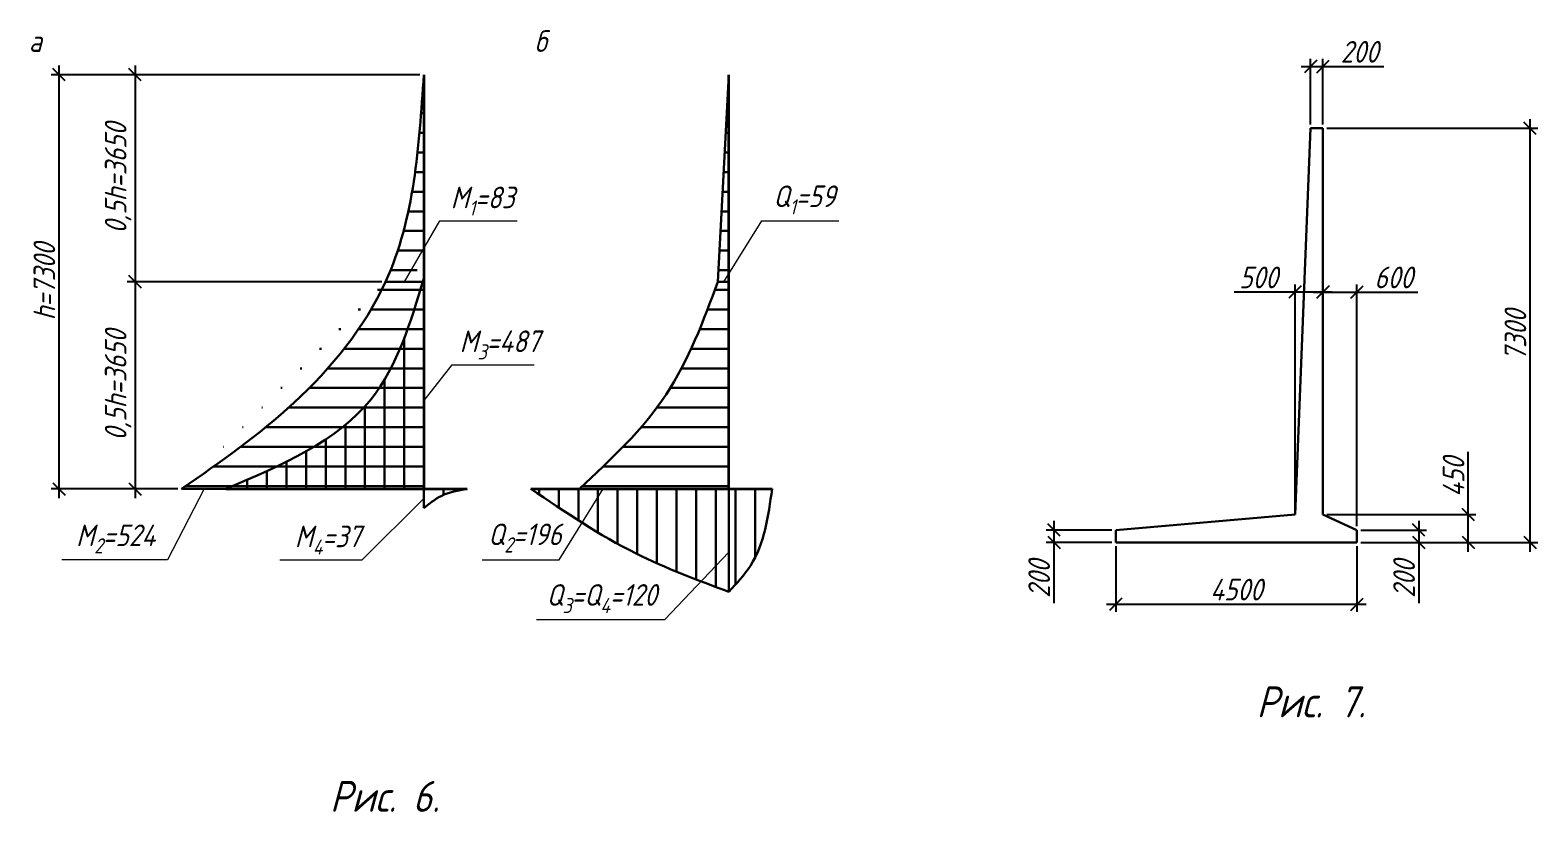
# Model space of a CAD drawing. Header units: millimetres. Extents: x -1004 to 900128, y -352756 to 107728.
# Drawn here: x 259835 to 284213, y 47096 to 59743 of the extents above; entities that cross this region are included whole.
import ezdxf

# ---------------------------------------------------------------- set-up
doc = ezdxf.new("R2010")
doc.units = ezdxf.units.MM
for name, color, linetype, lineweight in [('basic', 95, 'Continuous', 30), ('size', 45, 'Continuous', 20), ('text', 13, 'Continuous', 20), ('thick', 42, 'Continuous', 35), ('thin', 153, 'Continuous', 18)]:
    doc.layers.add(name, color=color, linetype=linetype, lineweight=lineweight)
doc.styles.add('Structures', font='isocpeur.ttf', dxfattribs={"width": 0.85, "oblique": 15})
doc.styles.add('structures 5', font='isocpeur.ttf', dxfattribs={"width": 0.85, "oblique": 15, "height": 5})
doc.dimstyles.new('structures 3.5', dxfattribs={"dimtxt": 3.5, "dimasz": 2, "dimexe": 1.25, "dimexo": 0.625, "dimtad": 1, "dimtxsty": 'Structures', "dimblk": 'OBLIQUE', "dimcen": 2.5, "dimdle": 1.5, "dimadec": 0, "dimazin": 0, "dimtfac": 1, "dimtmove": 0, "dimatfit": 3, "dimfxl": 1, "dimarcsym": 0})
pattern_1 = [(90, (170951.2998704723, 47286.32140285315), (-317.5, 0), [])]

# ---------------------------------------------------------------- blocks, each defined once
blk = doc.blocks.new('_Oblique')
at = {"color": 0, "linetype": 'ByBlock', "lineweight": -2}
blk.add_line((-0.5, -0.5), (0.5, 0.5), dxfattribs=at)
blk = doc.blocks.new('*D392')
at = {"layer": 'Defpoints', "color": 0, "transparency": 16777216}
for p in [(260302.4312409795, 59021.77006808444), (266199.5604288899, 59021.77006808444), (262284.5604288899, 52321.77006808444)]:
    blk.add_point(p, dxfattribs=at)
at = {"layer": 'size', "color": 0, "lineweight": -2, "transparency": 16777216}
for p, q in [((266137.0604288899, 59021.77006808444), (260177.4312409795, 59021.77006808444)), ((260302.4312409795, 52171.77006808444), (260302.4312409795, 59171.77006808444)), ((262222.0604288899, 52321.77006808444), (260177.4312409795, 52321.77006808444))]:
    blk.add_line(p, q, dxfattribs=at)
at = {"layer": 'size', "color": 0, "lineweight": -2, "transparency": 16777216, "xscale": 200, "yscale": 200, "zscale": 200}
for p, rotation in [((260302.4312409795, 59021.77006808444), 90), ((260302.4312409795, 52321.77006808444), 270)]:
    blk.add_blockref('_Oblique', p, dxfattribs=dict(at, rotation=rotation))
at = {"layer": 'size', "color": 0, "transparency": 16777216, "insert": (260064.9312409795, 55671.77006808435), "char_height": 350, "attachment_point": 5, "rotation": 90, "style": 'Structures'}
blk.add_mtext('h=7300', dxfattribs=at)
blk = doc.blocks.new('*D382')
at = {"layer": 'Defpoints', "color": 0, "transparency": 16777216}
for p in [(266199.5604288899, 59021.77006808444), (261531.2998704732, 55671.77006808444), (265581.5604288899, 55671.77006808444)]:
    blk.add_point(p, dxfattribs=at)
at = {"layer": 'size', "color": 0, "lineweight": -2, "transparency": 16777216}
for p, q in [((266137.0604288899, 59021.77006808444), (261406.2998704732, 59021.77006808444)), ((261531.2998704732, 59171.77006808444), (261531.2998704732, 55521.77006808444)), ((265519.0604288899, 55671.77006808444), (261406.2998704732, 55671.77006808444))]:
    blk.add_line(p, q, dxfattribs=at)
at = {"layer": 'size', "color": 0, "lineweight": -2, "transparency": 16777216, "xscale": 200, "yscale": 200, "zscale": 200}
for p, rotation in [((261531.2998704732, 59021.77006808444), 90), ((261531.2998704732, 55671.77006808444), 270)]:
    blk.add_blockref('_Oblique', p, dxfattribs=dict(at, rotation=rotation))
at = {"layer": 'size', "color": 0, "transparency": 16777216, "insert": (261258.7998704731, 57346.77006808435), "char_height": 350, "attachment_point": 5, "rotation": 90, "style": 'Structures'}
blk.add_mtext('0,5h=3650', dxfattribs=at)
blk = doc.blocks.new('*D383')
at = {"layer": 'Defpoints', "color": 0, "transparency": 16777216}
for p in [(262121.2998704726, 55671.77006808444), (261531.2998704731, 52321.77006808444), (262284.5604288899, 52321.77006808444)]:
    blk.add_point(p, dxfattribs=at)
at = {"layer": 'size', "color": 0, "lineweight": -2, "transparency": 16777216}
for p, q in [((262058.7998704726, 55671.77006808444), (261406.2998704731, 55671.77006808444)), ((261531.2998704731, 55821.77006808444), (261531.2998704731, 52171.77006808444)), ((262222.0604288899, 52321.77006808444), (261406.2998704731, 52321.77006808444))]:
    blk.add_line(p, q, dxfattribs=at)
at = {"layer": 'size', "color": 0, "lineweight": -2, "transparency": 16777216, "xscale": 200, "yscale": 200, "zscale": 200}
for p, rotation in [((261531.2998704731, 55671.77006808444), 90), ((261531.2998704731, 52321.77006808444), 270)]:
    blk.add_blockref('_Oblique', p, dxfattribs=dict(at, rotation=rotation))
at = {"layer": 'size', "color": 0, "transparency": 16777216, "insert": (261258.799870473, 53996.77006808435), "char_height": 350, "attachment_point": 5, "rotation": 90, "style": 'Structures'}
blk.add_mtext('0,5h=3650', dxfattribs=at)
blk = doc.blocks.new('*D384')
at = {"layer": 'Defpoints', "color": 0, "transparency": 16777216}
for p in [(281287.5080680571, 51654.95202878484), (281287.5080680571, 51454.95202878484), (282287.5080680573, 51454.95202878484)]:
    blk.add_point(p, dxfattribs=at)
at = {"layer": 'size', "color": 0, "lineweight": -2, "transparency": 16777216}
for p, q in [((282287.5080680573, 51804.95202878484), (282287.5080680573, 51454.95202878484)), ((281350.0080680571, 51654.95202878484), (282412.5080680573, 51654.95202878484)), ((281350.0080680571, 51454.95202878484), (282412.5080680573, 51454.95202878484)), ((282287.5080680573, 51454.95202878484), (282287.5080680573, 50470.91981143395))]:
    blk.add_line(p, q, dxfattribs=at)
at = {"layer": 'size', "color": 0, "lineweight": -2, "transparency": 16777216, "xscale": 200, "yscale": 200, "zscale": 200}
for p, rotation in [((282287.5080680573, 51654.95202878484), 90), ((282287.5080680573, 51454.95202878484), 270)]:
    blk.add_blockref('_Oblique', p, dxfattribs=dict(at, rotation=rotation))
at = {"layer": 'size', "color": 0, "transparency": 16777216, "insert": (282050.0080680572, 50862.9359201093), "char_height": 350, "attachment_point": 5, "rotation": 90, "style": 'Structures'}
blk.add_mtext('200', dxfattribs=at)
blk = doc.blocks.new('*D385')
at = {"layer": 'Defpoints', "color": 0, "transparency": 16777216}
for p in [(277387.508068057, 51454.95202878481), (281287.508068057, 51454.95202878481), (281287.508068057, 50454.95202878481)]:
    blk.add_point(p, dxfattribs=at)
at = {"layer": 'size', "color": 0, "lineweight": -2, "transparency": 16777216}
for p, q in [((277387.508068057, 51392.45202878481), (277387.508068057, 50329.95202878481)), ((281287.508068057, 51392.45202878481), (281287.508068057, 50329.95202878481)), ((277237.508068057, 50454.95202878481), (281437.508068057, 50454.95202878481))]:
    blk.add_line(p, q, dxfattribs=at)
at = {"layer": 'size', "color": 0, "lineweight": -2, "transparency": 16777216, "xscale": 200, "yscale": 200, "zscale": 200, "rotation": 180}
blk.add_blockref('_Oblique', (277387.508068057, 50454.95202878481), dxfattribs=at)
at = {"layer": 'size', "color": 0, "lineweight": -2, "transparency": 16777216, "xscale": 200, "yscale": 200, "zscale": 200}
blk.add_blockref('_Oblique', (281287.508068057, 50454.95202878481), dxfattribs=at)
at = {"layer": 'size', "color": 0, "transparency": 16777216, "insert": (279337.508068057, 50692.45202878481), "char_height": 350, "attachment_point": 5, "style": 'Structures'}
blk.add_mtext('4500', dxfattribs=at)
blk = doc.blocks.new('*D386')
at = {"layer": 'Defpoints', "color": 0, "transparency": 16777216}
for p in [(276387.5080680573, 51454.95202878484), (277387.5080680571, 51654.95202878484), (277387.5080680571, 51454.95202878484)]:
    blk.add_point(p, dxfattribs=at)
at = {"layer": 'size', "color": 0, "lineweight": -2, "transparency": 16777216}
for p, q in [((276387.5080680573, 51804.95202878484), (276387.5080680573, 51454.95202878484)), ((277325.0080680571, 51654.95202878484), (276262.5080680573, 51654.95202878484)), ((277325.0080680571, 51454.95202878484), (276262.5080680573, 51454.95202878484)), ((276387.5080680573, 51454.95202878484), (276387.5080680573, 50470.91981143395))]:
    blk.add_line(p, q, dxfattribs=at)
at = {"layer": 'size', "color": 0, "lineweight": -2, "transparency": 16777216, "xscale": 200, "yscale": 200, "zscale": 200}
for p, rotation in [((276387.5080680573, 51654.95202878484), 90), ((276387.5080680573, 51454.95202878484), 270)]:
    blk.add_blockref('_Oblique', p, dxfattribs=dict(at, rotation=rotation))
at = {"layer": 'size', "color": 0, "transparency": 16777216, "insert": (276150.0080680572, 50862.93592010931), "char_height": 350, "attachment_point": 5, "rotation": 90, "style": 'Structures'}
blk.add_mtext('200', dxfattribs=at)
blk = doc.blocks.new('*D387')
at = {"layer": 'Defpoints', "color": 0, "transparency": 16777216}
for p in [(280737.5080680571, 51904.95202878484), (283087.5080680573, 51904.95202878484), (281287.5080680571, 51454.95202878484)]:
    blk.add_point(p, dxfattribs=at)
at = {"layer": 'size', "color": 0, "lineweight": -2, "transparency": 16777216}
for p, q in [((283087.5080680573, 51904.95202878484), (283087.5080680573, 52918.73424613573)), ((280800.0080680571, 51904.95202878484), (283212.5080680573, 51904.95202878484)), ((283087.5080680573, 51304.95202878484), (283087.5080680573, 51904.95202878484)), ((281350.0080680571, 51454.95202878484), (283212.5080680573, 51454.95202878484))]:
    blk.add_line(p, q, dxfattribs=at)
at = {"layer": 'size', "color": 0, "lineweight": -2, "transparency": 16777216, "xscale": 200, "yscale": 200, "zscale": 200}
for p, rotation in [((283087.5080680573, 51904.95202878484), 90), ((283087.5080680573, 51454.95202878484), 270)]:
    blk.add_blockref('_Oblique', p, dxfattribs=dict(at, rotation=rotation))
at = {"layer": 'size', "color": 0, "transparency": 16777216, "insert": (282850.0080680572, 52511.84313746019), "char_height": 350, "attachment_point": 5, "rotation": 90, "style": 'Structures'}
blk.add_mtext('450', dxfattribs=at)
blk = doc.blocks.new('*D388')
at = {"layer": 'Defpoints', "color": 0, "transparency": 16777216}
for p in [(280737.5080680571, 58154.95202878484), (284087.5080680575, 58154.95202878484), (281287.5080680571, 51454.95202878484)]:
    blk.add_point(p, dxfattribs=at)
at = {"layer": 'size', "color": 0, "lineweight": -2, "transparency": 16777216}
for p, q in [((284087.5080680575, 51304.95202878484), (284087.5080680575, 58304.95202878484)), ((280800.0080680571, 58154.95202878484), (284212.5080680575, 58154.95202878484)), ((281350.0080680571, 51454.95202878484), (284212.5080680575, 51454.95202878484))]:
    blk.add_line(p, q, dxfattribs=at)
at = {"layer": 'size', "color": 0, "lineweight": -2, "transparency": 16777216, "xscale": 200, "yscale": 200, "zscale": 200}
for p, rotation in [((284087.5080680575, 58154.95202878484), 90), ((284087.5080680575, 51454.95202878484), 270)]:
    blk.add_blockref('_Oblique', p, dxfattribs=dict(at, rotation=rotation))
at = {"layer": 'size', "color": 0, "transparency": 16777216, "insert": (283850.0080680575, 54804.95202878475), "char_height": 350, "attachment_point": 5, "rotation": 90, "style": 'Structures'}
blk.add_mtext('7300', dxfattribs=at)
blk = doc.blocks.new('*D389')
at = {"layer": 'Defpoints', "color": 0, "transparency": 16777216}
for p in [(281287.508068057, 55504.95202878481), (280737.508068057, 51904.95202878481), (281287.508068057, 51654.95202878481)]:
    blk.add_point(p, dxfattribs=at)
at = {"layer": 'size', "color": 0, "lineweight": -2, "transparency": 16777216}
for p, q in [((280737.508068057, 51967.45202878481), (280737.508068057, 55629.95202878481)), ((281287.508068057, 51717.45202878481), (281287.508068057, 55629.95202878481)), ((280587.508068057, 55504.95202878481), (281287.508068057, 55504.95202878481)), ((281287.508068057, 55504.95202878481), (282271.5402854079, 55504.95202878481))]:
    blk.add_line(p, q, dxfattribs=at)
at = {"layer": 'size', "color": 0, "lineweight": -2, "transparency": 16777216, "xscale": 200, "yscale": 200, "zscale": 200, "rotation": 180}
blk.add_blockref('_Oblique', (280737.508068057, 55504.95202878481), dxfattribs=at)
at = {"layer": 'size', "color": 0, "lineweight": -2, "transparency": 16777216, "xscale": 200, "yscale": 200, "zscale": 200}
blk.add_blockref('_Oblique', (281287.508068057, 55504.95202878481), dxfattribs=at)
at = {"layer": 'size', "color": 0, "transparency": 16777216, "insert": (281879.5241767325, 55742.45202878481), "char_height": 350, "attachment_point": 5, "style": 'Structures'}
blk.add_mtext('600', dxfattribs=at)
blk = doc.blocks.new('*D390')
at = {"layer": 'Defpoints', "color": 0, "transparency": 16777216}
for p in [(280287.508068057, 55504.95202878481), (280287.508068057, 51904.95202878481), (280737.508068057, 51904.95202878481)]:
    blk.add_point(p, dxfattribs=at)
at = {"layer": 'size', "color": 0, "lineweight": -2, "transparency": 16777216}
for p, q in [((280287.508068057, 51967.45202878481), (280287.508068057, 55629.95202878481)), ((280737.508068057, 51967.45202878481), (280737.508068057, 55629.95202878481)), ((280287.508068057, 55504.95202878481), (279303.4758507061, 55504.95202878481)), ((280887.508068057, 55504.95202878481), (280287.508068057, 55504.95202878481))]:
    blk.add_line(p, q, dxfattribs=at)
at = {"layer": 'size', "color": 0, "lineweight": -2, "transparency": 16777216, "xscale": 200, "yscale": 200, "zscale": 200, "rotation": 180}
blk.add_blockref('_Oblique', (280287.508068057, 55504.95202878481), dxfattribs=at)
at = {"layer": 'size', "color": 0, "lineweight": -2, "transparency": 16777216, "xscale": 200, "yscale": 200, "zscale": 200}
blk.add_blockref('_Oblique', (280737.508068057, 55504.95202878481), dxfattribs=at)
at = {"layer": 'size', "color": 0, "transparency": 16777216, "insert": (279695.4919593816, 55742.45202878481), "char_height": 350, "attachment_point": 5, "style": 'Structures'}
blk.add_mtext('500', dxfattribs=at)
blk = doc.blocks.new('*D391')
at = {"layer": 'Defpoints', "color": 0, "transparency": 16777216}
for p in [(280737.508068057, 59154.95202878481), (280537.508068057, 58154.95202878481), (280737.508068057, 58154.95202878481)]:
    blk.add_point(p, dxfattribs=at)
at = {"layer": 'size', "color": 0, "lineweight": -2, "transparency": 16777216}
for p, q in [((280537.508068057, 58217.45202878481), (280537.508068057, 59279.95202878481)), ((280737.508068057, 58217.45202878481), (280737.508068057, 59279.95202878481)), ((280387.508068057, 59154.95202878481), (280737.508068057, 59154.95202878481)), ((280737.508068057, 59154.95202878481), (281721.5402854079, 59154.95202878481))]:
    blk.add_line(p, q, dxfattribs=at)
at = {"layer": 'size', "color": 0, "lineweight": -2, "transparency": 16777216, "xscale": 200, "yscale": 200, "zscale": 200, "rotation": 180}
blk.add_blockref('_Oblique', (280537.508068057, 59154.95202878481), dxfattribs=at)
at = {"layer": 'size', "color": 0, "lineweight": -2, "transparency": 16777216, "xscale": 200, "yscale": 200, "zscale": 200}
blk.add_blockref('_Oblique', (280737.508068057, 59154.95202878481), dxfattribs=at)
at = {"layer": 'size', "color": 0, "transparency": 16777216, "insert": (281329.5241767325, 59392.45202878481), "char_height": 350, "attachment_point": 5, "style": 'Structures'}
blk.add_mtext('200', dxfattribs=at)

msp = doc.modelspace()

# ---------------------------------------------------------------- hatches: boundary and pattern name
at = {"layer": 'basic'}
h = msp.add_hatch(dxfattribs=at)
h.set_pattern_fill('ANSI31', color=256, scale=100, angle=315)
h.set_pattern_definition([(0, (170951.2998704723, 47286.32140285315), (8.526512829121202e-14, 317.5), [])])
edge = h.paths.add_edge_path()
edge.add_line((266199.5604288898, 55671.77006808441), (265581.5604288898, 55671.77006808441))
edge.add_spline(control_points=[(265581.5604288898, 55671.77006808441), (265245.3539803705, 54935.68155271752), (264204.2220707825, 53658.60360883227), (262909.0053483858, 52756.62738591301), (262284.5604288898, 52321.77006808441)], knot_values=[0, 0, 0, 9.094947017729282e-13, 2456.252634354829, 4742.864074920832, 4742.864074920832, 4742.864074920832, 4742.864074920832], degree=3, periodic=0)
edge.add_line((262284.5604288898, 52321.77006808441), (266199.5604288898, 52321.77006808441))
edge.add_line((266199.5604288898, 52321.77006808441), (266199.5604288898, 55671.77006808441))
edge = h.paths.add_edge_path()
edge.add_spline(control_points=[(266199.5604288898, 59021.77006808441), (266123.6993617069, 57857.20314183235), (266047.838294524, 56692.63621558029), (265581.5604288898, 55671.77006808441)], knot_values=[0, 0, 0, 0, 3406.526676836684, 3406.526676836684, 3406.526676836684, 3406.526676836684], degree=3, periodic=0)
edge.add_line((265581.5604288898, 55671.77006808441), (265890.5604288898, 55671.77006808441))
edge.add_line((265890.5604288898, 55671.77006808441), (266199.5604288898, 55960.53824227603))
edge.add_line((266199.5604288898, 55960.53824227603), (266199.5604288898, 59021.77006808441))
h = msp.add_hatch(dxfattribs=at)
h.set_pattern_fill('ANSI31', color=256, scale=100, angle=315)
h.set_pattern_definition([(0, (169321.2998704723, 47286.32140285315), (8.526512829121202e-14, 317.5), [])])
edge = h.paths.add_edge_path()
edge.add_line((271131.2998704723, 55671.77006808441), (270956.2998704723, 55671.77006808441))
edge.add_spline(control_points=[(270956.2998704723, 55671.77006808441), (270718.9214522722, 55034.93118028904), (270237.0293344556, 53742.11086968699), (269228.188925365, 52799.8675389215), (268716.2998704723, 52321.77006808441)], knot_values=[0, 0, 0, 0, 2009.443412837147, 4079.288038007142, 4079.288038007142, 4079.288038007142, 4079.288038007142], degree=3, periodic=0)
edge.add_line((268716.2998704723, 52321.77006808441), (271131.2998704723, 52321.77006808441))
edge.add_line((271131.2998704723, 52321.77006808441), (271131.2998704723, 55671.77006808441))
h.paths.add_polyline_path([(271131.2998704723, 59021.77006808441), (270956.2998704723, 55671.77006808441), (271131.2998704723, 55671.77006808441)])
h = msp.add_hatch(dxfattribs=at)
h.set_pattern_fill('ANSI31', color=256, scale=100, angle=45)
h.set_pattern_definition(pattern_1)
edge = h.paths.add_edge_path()
edge.add_line((266199.5604288898, 55671.77006808441), (266183.305648063, 55671.77006808441))
edge.add_spline(control_points=[(266183.305648063, 55671.77006808443), (265975.2444362546, 54980.93462311979), (265477.3171948968, 53376.68048424268), (263901.2137938039, 52705.65097982738), (262999.5604288898, 52321.77006808441)], knot_values=[53.91940055703866, 53.91940055703866, 53.91940055703866, 53.91940055703866, 2123.558099905938, 4890.400115360955, 4890.400115360955, 4890.400115360955, 4890.400115360955], degree=3, periodic=0)
edge.add_line((262999.5604288898, 52321.77006808441), (266199.5604288898, 52321.77006808441))
edge.add_line((266199.5604288898, 52321.77006808441), (266199.5604288898, 55671.77006808441))
h = msp.add_hatch(dxfattribs=at)
h.set_pattern_fill('ANSI31', color=256, scale=100, angle=45)
h.set_pattern_definition(pattern_1)
edge = h.paths.add_edge_path()
edge.add_spline(control_points=[(266199.5604288898, 52009.77006808441), (266289.8352674616, 52083.03097349979), (266494.1348369821, 52248.82657807608), (266754.3357508842, 52295.64148848681), (266899.5604288898, 52321.77006808441)], knot_values=[0, 0, 0, 0, 343.5251666801979, 777.4264100885371, 777.4264100885371, 777.4264100885371, 777.4264100885371], degree=3, periodic=0)
edge.add_line((266899.5604288898, 52321.77006808441), (266199.5604288898, 52321.77006808441))
edge.add_line((266199.5604288898, 52321.77006808441), (266199.5604288898, 52009.77006808441))
h = msp.add_hatch(dxfattribs=at)
h.set_pattern_fill('ANSI31', color=256, scale=100, angle=45)
h.set_pattern_definition([(90, (169321.2998704723, 47286.32140285315), (-317.5, 0), [])])
edge = h.paths.add_edge_path()
edge.add_line((268716.2998704723, 52321.77006808441), (267931.2998704723, 52321.77006808441))
edge.add_spline(control_points=[(267931.2998704723, 52321.77006808441), (268484.6761468081, 51947.22163230265), (269488.052323814, 51268.09425791155), (270622.5112340479, 50846.05061902023), (271131.2998704723, 50656.77006808441)], knot_values=[0, 0, 0, 0, 1995.736182874333, 3618.648335892399, 3618.648335892399, 3618.648335892399, 3618.648335892399], degree=3, periodic=0)
edge.add_line((271131.2998704723, 50656.77006808441), (271131.2998704723, 52321.77006808441))
edge.add_line((271131.2998704723, 52321.77006808441), (268716.2998704723, 52321.77006808441))
edge = h.paths.add_edge_path()
edge.add_spline(control_points=[(271131.2998704723, 50656.77006808441), (271257.9722493085, 50791.3526529973), (271684.5775408912, 51244.59781509353), (271770.7292694854, 51877.0867610757), (271831.2998704723, 52321.77006808441)], knot_values=[0, 0, 0, 0, 546.3728786334799, 1840.066187623797, 1840.066187623797, 1840.066187623797, 1840.066187623797], degree=3, periodic=0)
edge.add_line((271831.2998704723, 52321.77006808441), (271131.2998704723, 52321.77006808441))
edge.add_line((271131.2998704723, 52321.77006808441), (271131.2998704723, 50656.77006808441))

# ---------------------------------------------------------------- linework, layer by layer
for p, q in [((270956.2998704723, 55671.77006808441), (271131.2998704723, 59021.77006808441)), ((280537.508068057, 58154.95202878481), (280287.508068057, 51904.95202878481)), ((280737.508068057, 58154.95202878481), (280537.508068057, 58154.95202878481)), ((280737.508068057, 58154.95202878481), (280737.508068057, 51904.95202878481)), ((266199.5604288898, 55671.77006808441), (265581.5604288898, 55671.77006808441)), ((266199.5604288898, 52321.77006808441), (266199.5604288898, 55725.77006808441)), ((271131.2998704723, 55671.77006808441), (270956.2998704723, 55671.77006808441)), ((266199.5604288898, 52321.77006808441), (262284.5604288898, 52321.77006808441)), ((266199.5604288898, 52321.77006808441), (266199.5604288898, 52009.77006808441)), ((271131.2998704723, 52321.77006808441), (268716.2998704723, 52321.77006808441)), ((271131.2998704723, 52321.77006808441), (271131.2998704723, 50656.77006808441)), ((277387.508068057, 51654.95202878481), (280287.508068057, 51904.95202878481)), ((281287.508068057, 51654.95202878481), (280737.508068057, 51904.95202878481)), ((277387.508068057, 51654.95202878481), (277387.508068057, 51454.95202878481)), ((277387.508068057, 51454.95202878481), (281287.508068057, 51454.95202878481)), ((281287.508068057, 51454.95202878481), (281287.508068057, 51654.95202878481))]:
    msp.add_line(p, q, dxfattribs=at)
for points in [[(262284.5604288898, 52321.77006808441), (264098.8367306183, 53713.52916401792), (265581.5604288898, 55671.77006808441), (266199.5604288898, 59021.77006808441)], [(266199.5604288898, 55725.77006808441), (265351.6628814682, 53778.83176583839), (262999.5604288898, 52321.77006808441)], [(270956.2998704723, 55671.77006808441), (270116.2998704723, 53846.32140285315), (268716.2998704723, 52321.77006808441)], [(266199.5604288898, 52009.77006808441), (266481.2998704723, 52206.32140285315), (266899.5604288898, 52321.77006808441)], [(271131.2998704723, 50656.77006808441), (269631.2998704723, 51276.32140285315), (267931.2998704723, 52321.77006808441)], [(271131.2998704723, 50656.77006808441), (271481.2998704723, 51076.32140285315), (271831.2998704723, 52321.77006808441)]]:
    msp.add_spline(points, degree=3, dxfattribs=at)
at = {"layer": 'thick'}
for p, q in [((266199.5604288898, 59021.77006808441), (266199.5604288898, 52321.77006808441)), ((271131.2998704723, 52321.77006808441), (271131.2998704723, 59021.77006808441)), ((262999.5604288898, 52321.77006808441), (266899.5604288898, 52321.77006808441)), ((267931.2998704723, 52321.77006808441), (271831.2998704723, 52321.77006808441))]:
    msp.add_line(p, q, dxfattribs=at)
at = {"layer": 'thin'}
for p, q in [((265890.5604288898, 55671.77006808441), (266461.2998704723, 56657.16442819856)), ((266461.2998704723, 56657.16442819856), (267708.0420651135, 56657.16442819856)), ((271662.2278080997, 56657.16442819856), (271043.7998704723, 55671.77006808441)), ((271662.2278080997, 56657.16442819856), (272908.9700027409, 56657.16442819856)), ((266651.2998704723, 54330.17387548802), (266199.5604288898, 53753.82283957758)), ((266651.2998704723, 54330.17387548802), (267985.1782003255, 54330.17387548802)), ((262651.4400871216, 52321.77006808441), (262056.2068869011, 51172.91675762119)), ((268391.2998704723, 51172.91675762119), (269101.2998704723, 52321.77006808441)), ((265205.1782003255, 51172.91675762119), (266199.5604288898, 52165.77006808441)), ((270096.4133208179, 50206.32140285315), (271131.2998704723, 51296.32140285315)), ((262056.2068869011, 51172.91675762119), (260347.2555770673, 51172.91675762119)), ((263871.2998704723, 51172.91675762119), (265205.1782003255, 51172.91675762119)), ((267144.5576758312, 51172.91675762119), (268391.2998704723, 51172.91675762119)), ((268021.2998704723, 50206.32140285315), (270096.4133208179, 50206.32140285315))]:
    msp.add_line(p, q, dxfattribs=at)

# ---------------------------------------------------------------- texts
at = {"layer": 'text', "attachment_point": 5, "style": 'structures 5'}
for s, insert, char_height, width in [('\\A1;б', (268087.8137160194, 59566.13200891376), 350, 361.7927245815808), ('\\A1;а', (259917.8137160194, 59566.13200891376), 350, 361.7927245815808), ('\\A1;M{\\H0.7x;\\S^ 1;}=83', (267151.1638928478, 56976.94258149536), 350, 1401.583920005622), ('\\A1;Q{\\H0.7x;\\S^ 1;}=59', (272352.0918304751, 56996.32140285315), 350, 1401.583920005622), ('\\A1;M{\\H0.7x;\\S^ 3;}=487', (267428.3000280598, 54649.95202878481), 350, 1401.583920005622), ('\\A1;M{\\H0.7x;\\S^ 2;}=524', (261217.9607536903, 51510.70718418217), 350, 1514.967067832156), ('\\A1;M{\\H0.7x;\\S^ 4;}=37', (264648.3000280598, 51492.69491091798), 350, 1401.583920005622), ('\\A1;Q{\\H0.7x;\\S^ 2;}=196', (267834.4216982066, 51526.32140285315), 350, 1401.583920005622), ('\\A1;\\pxt3;Q{\\H0.7x;\\S^ 3;\\H1.42857x;=Q\\H0.7x;\\S^ 4;}=120', (269076.4133208179, 50546.32140285315), 350, 1401.583920005622), ('Рис. 7.', (280545.4568236926, 48875.14142272421), 500, 2515.897511271251), ('Рис. 6.', (265567.8137160194, 47346.13200891376), 500, 2515.897511271251)]:
    msp.add_mtext(s, dxfattribs=dict(at, insert=insert, char_height=char_height, width=width))

# ---------------------------------------------------------------- dimensions: what is measured, and where the dimension line sits
at = {"layer": 'size'}
dim = msp.add_linear_dim(base=(280737.508068057, 59154.95202878481), p1=(280537.508068057, 58154.95202878481), p2=(280737.508068057, 58154.95202878481), dimstyle='structures 3.5', dxfattribs=at)
dim.commit()
dim.dimension.update_dxf_attribs({"geometry": '*D391', "text_midpoint": (281329.5241767325, 59392.45202878481)})
for base, p1, p2, text, picture, middle in [((260302.4312409795, 59021.77006808444), (262284.5604288898, 52321.77006808441), (266199.5604288898, 59021.77006808441), 'h=7300', '*D392', (260064.9312409795, 55671.77006808435)), ((261531.2998704732, 55671.77006808444), (266199.5604288898, 59021.77006808441), (265581.5604288898, 55671.77006808441), '0,5h=3650', '*D382', (261258.7998704731, 57346.77006808435)), ((284087.5080680575, 58154.95202878484), (281287.508068057, 51454.95202878481), (280737.508068057, 58154.95202878481), '7300', '*D388', (283850.0080680575, 54804.95202878475)), ((261531.2998704731, 52321.77006808444), (262121.2998704725, 55671.77006808441), (262284.5604288898, 52321.77006808441), '0,5h=3650', '*D383', (261258.799870473, 53996.77006808435))]:
    dim = msp.add_linear_dim(base=base, p1=p1, p2=p2, angle=90, text=text, dimstyle='structures 3.5', dxfattribs=at)
    dim.commit()
    dim.dimension.update_dxf_attribs({"geometry": picture, "text_midpoint": middle})
for base, p1, p2, text, picture, middle in [((280287.508068057, 55504.95202878481), (280737.508068057, 51904.95202878481), (280287.508068057, 51904.95202878481), '500', '*D390', (279695.4919593816, 55742.45202878481)), ((281287.508068057, 55504.95202878481), (280737.508068057, 51904.95202878481), (281287.508068057, 51654.95202878481), '600', '*D389', (281879.5241767325, 55742.45202878481)), ((281287.508068057, 50454.95202878481), (277387.508068057, 51454.95202878481), (281287.508068057, 51454.95202878481), '4500', '*D385', (279337.508068057, 50692.45202878481))]:
    dim = msp.add_linear_dim(base=base, p1=p1, p2=p2, text=text, dimstyle='structures 3.5', dxfattribs=at)
    dim.commit()
    dim.dimension.update_dxf_attribs({"geometry": picture, "text_midpoint": middle})
for base, p1, p2, picture, middle in [((283087.5080680573, 51904.95202878484), (281287.508068057, 51454.95202878481), (280737.508068057, 51904.95202878481), '*D387', (282850.0080680572, 52511.84313746019)), ((276387.5080680573, 51454.95202878484), (277387.508068057, 51654.95202878481), (277387.508068057, 51454.95202878481), '*D386', (276150.0080680572, 50862.93592010931)), ((282287.5080680573, 51454.95202878484), (281287.508068057, 51654.95202878481), (281287.508068057, 51454.95202878481), '*D384', (282050.0080680572, 50862.9359201093))]:
    dim = msp.add_linear_dim(base=base, p1=p1, p2=p2, angle=90, dimstyle='structures 3.5', dxfattribs=at)
    dim.commit()
    dim.dimension.update_dxf_attribs({"geometry": picture, "text_midpoint": middle})

doc.saveas('drawing.dxf')
